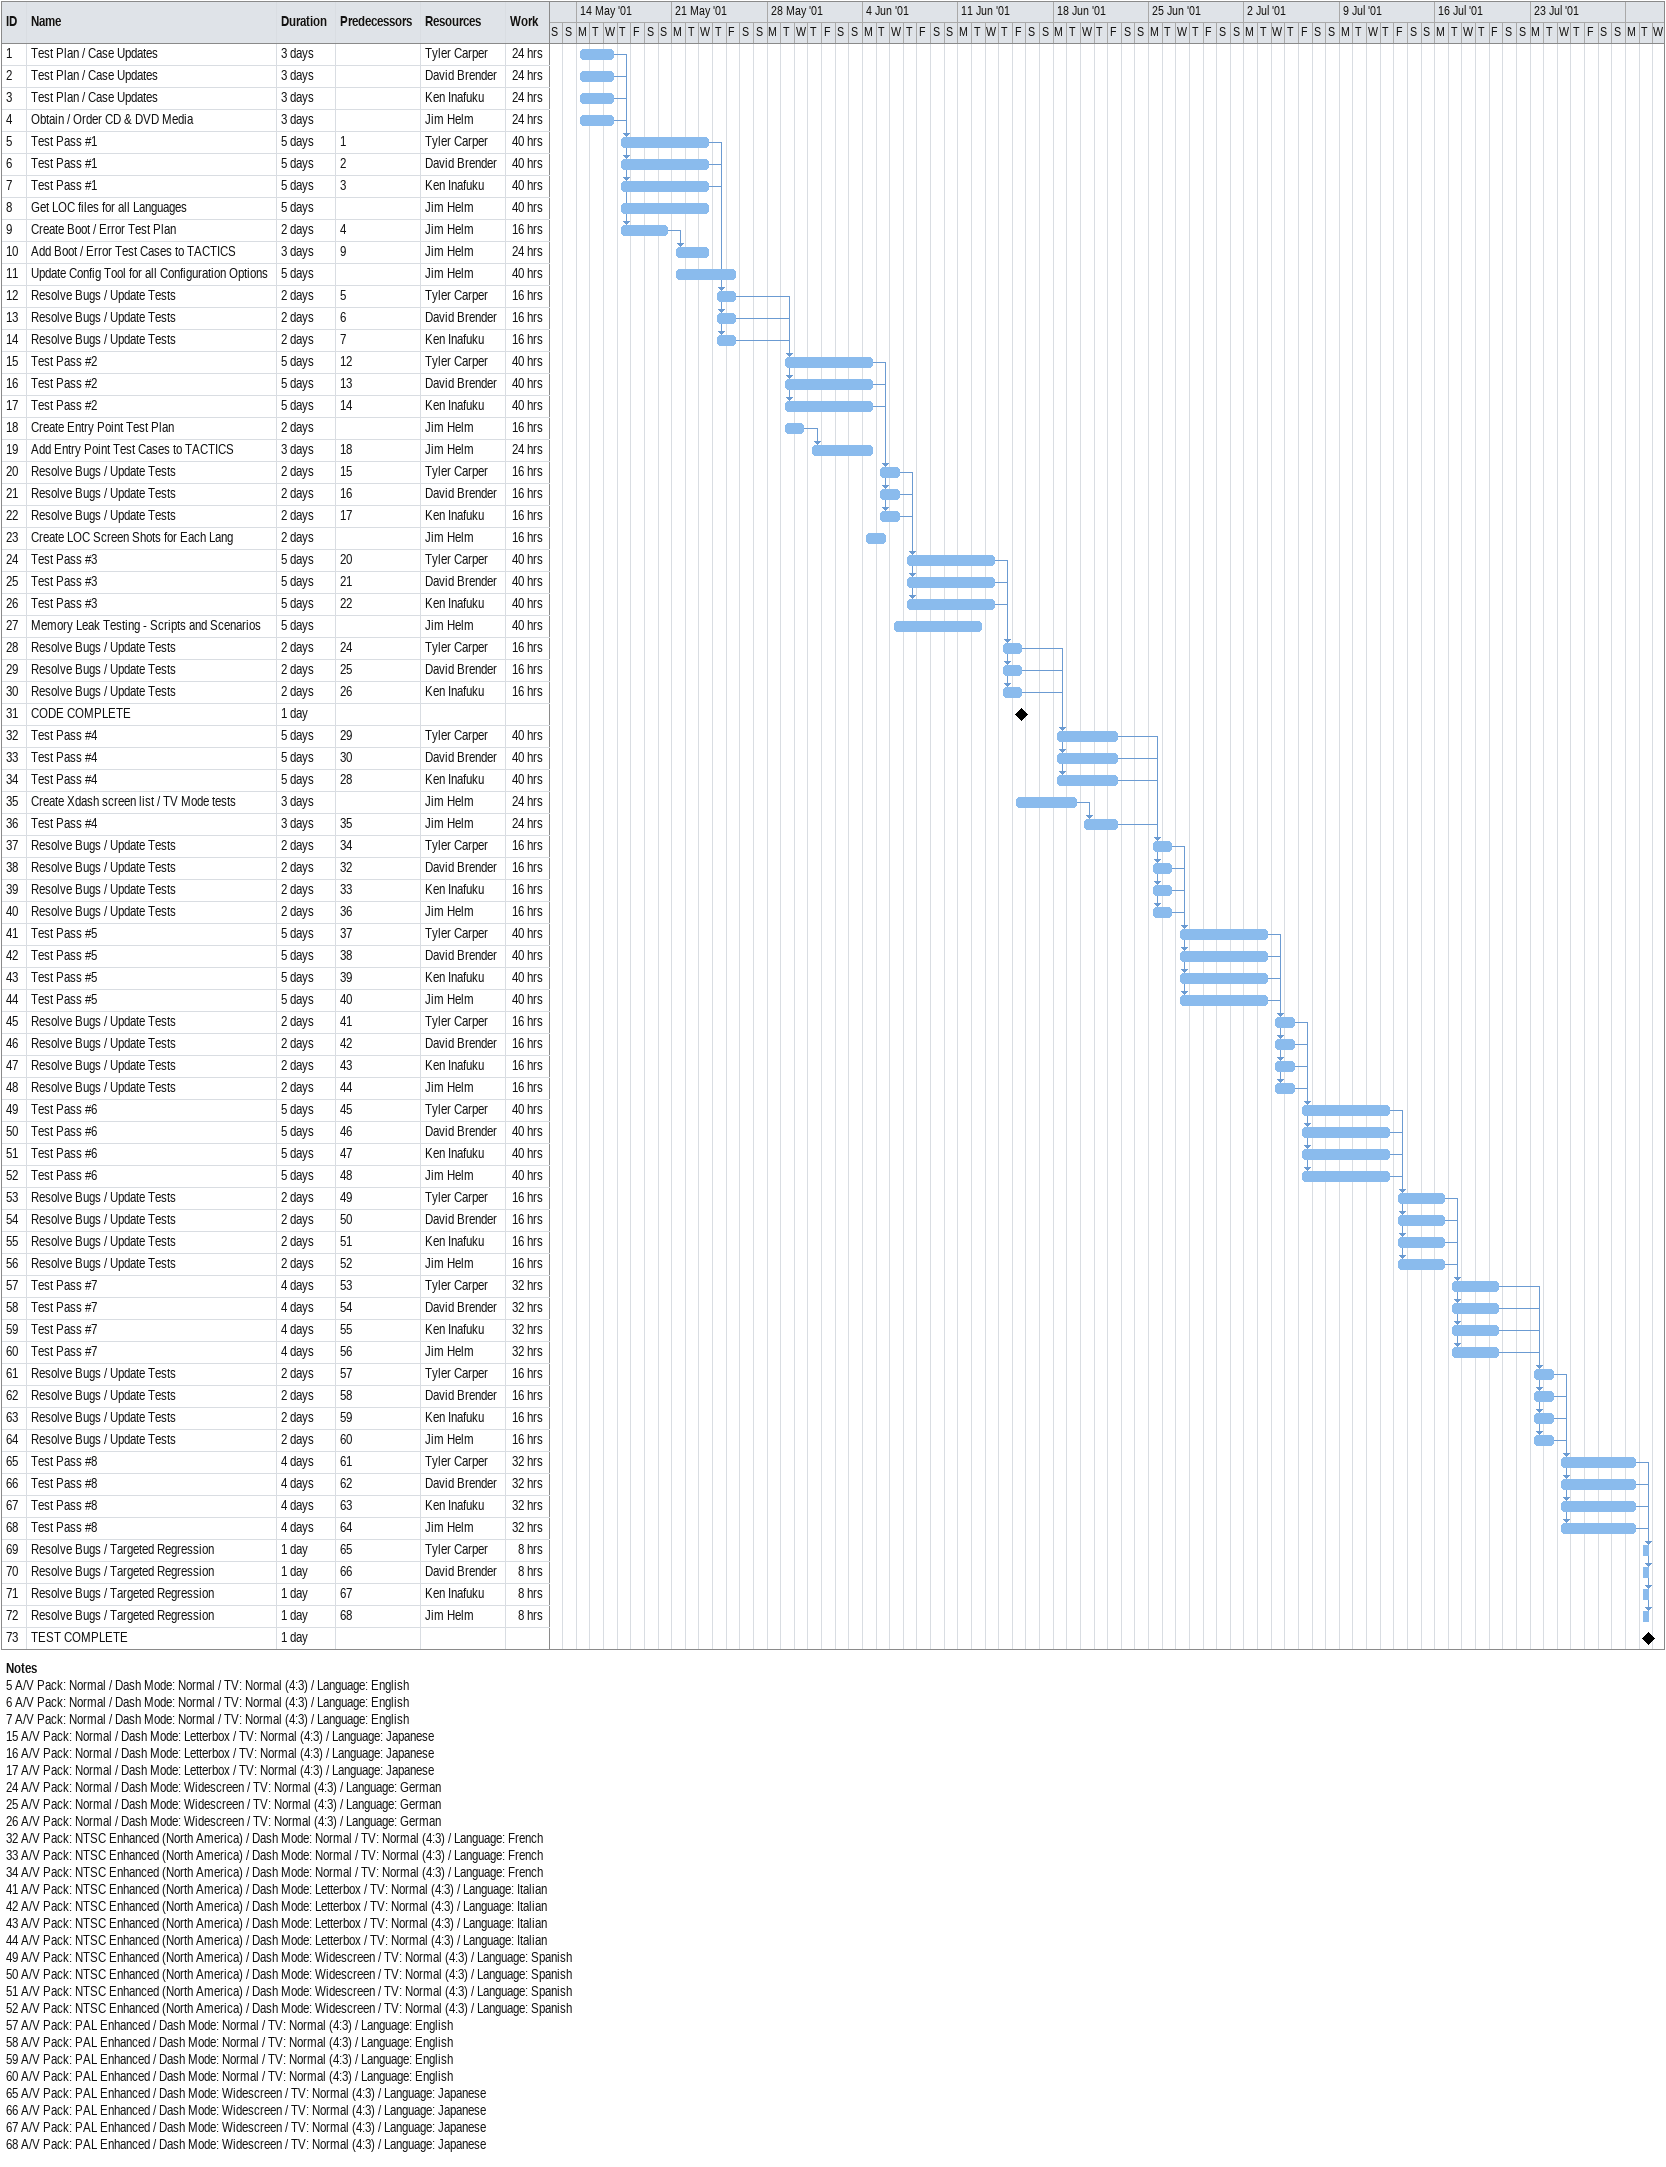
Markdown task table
| ID | Task | Duration | Start | Finish | Predecessors | Resources | Work (h) |
|---|---|---|---|---|---|---|---|
| 1 | Test Plan / Case Updates | 3d | 2001-05-14 | 2001-05-16 |  | Tyler Carper | 24 |
| 2 | Test Plan / Case Updates | 3d | 2001-05-14 | 2001-05-16 |  | David Brender | 24 |
| 3 | Test Plan / Case Updates | 3d | 2001-05-14 | 2001-05-16 |  | Ken Inafuku | 24 |
| 4 | Obtain / Order CD & DVD Media | 3d | 2001-05-14 | 2001-05-16 |  | Jim Helm | 24 |
| 5 | Test Pass #1 | 5d | 2001-05-17 | 2001-05-23 | 1 | Tyler Carper | 40 |
| 6 | Test Pass #1 | 5d | 2001-05-17 | 2001-05-23 | 2 | David Brender | 40 |
| 7 | Test Pass #1 | 5d | 2001-05-17 | 2001-05-23 | 3 | Ken Inafuku | 40 |
| 8 | Get LOC files for all Languages | 5d | 2001-05-17 | 2001-05-23 |  | Jim Helm | 40 |
| 9 | Create Boot / Error Test Plan | 2d | 2001-05-17 | 2001-05-20 | 4 | Jim Helm | 16 |
| 10 | Add Boot / Error Test Cases to TACTICS | 3d | 2001-05-21 | 2001-05-23 | 9 | Jim Helm | 24 |
| 11 | Update Config Tool for all Configuration Options | 5d | 2001-05-21 | 2001-05-25 |  | Jim Helm | 40 |
| 12 | Resolve Bugs / Update Tests | 2d | 2001-05-24 | 2001-05-25 | 5 | Tyler Carper | 16 |
| 13 | Resolve Bugs / Update Tests | 2d | 2001-05-24 | 2001-05-25 | 6 | David Brender | 16 |
| 14 | Resolve Bugs / Update Tests | 2d | 2001-05-24 | 2001-05-25 | 7 | Ken Inafuku | 16 |
| 15 | Test Pass #2 | 5d | 2001-05-29 | 2001-06-04 | 12 | Tyler Carper | 40 |
| 16 | Test Pass #2 | 5d | 2001-05-29 | 2001-06-04 | 13 | David Brender | 40 |
| 17 | Test Pass #2 | 5d | 2001-05-29 | 2001-06-04 | 14 | Ken Inafuku | 40 |
| 18 | Create Entry Point Test Plan | 2d | 2001-05-29 | 2001-05-30 |  | Jim Helm | 16 |
| 19 | Add Entry Point Test Cases to TACTICS | 3d | 2001-05-31 | 2001-06-04 | 18 | Jim Helm | 24 |
| 20 | Resolve Bugs / Update Tests | 2d | 2001-06-05 | 2001-06-06 | 15 | Tyler Carper | 16 |
| 21 | Resolve Bugs / Update Tests | 2d | 2001-06-05 | 2001-06-06 | 16 | David Brender | 16 |
| 22 | Resolve Bugs / Update Tests | 2d | 2001-06-05 | 2001-06-06 | 17 | Ken Inafuku | 16 |
| 23 | Create LOC Screen Shots for Each Lang | 2d | 2001-06-04 | 2001-06-05 |  | Jim Helm | 16 |
| 24 | Test Pass #3 | 5d | 2001-06-07 | 2001-06-13 | 20 | Tyler Carper | 40 |
| 25 | Test Pass #3 | 5d | 2001-06-07 | 2001-06-13 | 21 | David Brender | 40 |
| 26 | Test Pass #3 | 5d | 2001-06-07 | 2001-06-13 | 22 | Ken Inafuku | 40 |
| 27 | Memory Leak Testing - Scripts and Scenarios | 5d | 2001-06-06 | 2001-06-12 |  | Jim Helm | 40 |
| 28 | Resolve Bugs / Update Tests | 2d | 2001-06-14 | 2001-06-15 | 24 | Tyler Carper | 16 |
| 29 | Resolve Bugs / Update Tests | 2d | 2001-06-14 | 2001-06-15 | 25 | David Brender | 16 |
| 30 | Resolve Bugs / Update Tests | 2d | 2001-06-14 | 2001-06-15 | 26 | Ken Inafuku | 16 |
| 31 | CODE COMPLETE | 1d | 2001-06-15 | 2001-06-15 |  |  |  |
| 32 | Test Pass #4 | 5d | 2001-06-18 | 2001-06-22 | 29 | Tyler Carper | 40 |
| 33 | Test Pass #4 | 5d | 2001-06-18 | 2001-06-22 | 30 | David Brender | 40 |
| 34 | Test Pass #4 | 5d | 2001-06-18 | 2001-06-22 | 28 | Ken Inafuku | 40 |
| 35 | Create Xdash screen list / TV Mode tests | 3d | 2001-06-15 | 2001-06-19 |  | Jim Helm | 24 |
| 36 | Test Pass #4 | 3d | 2001-06-20 | 2001-06-22 | 35 | Jim Helm | 24 |
| 37 | Resolve Bugs / Update Tests | 2d | 2001-06-25 | 2001-06-26 | 34 | Tyler Carper | 16 |
| 38 | Resolve Bugs / Update Tests | 2d | 2001-06-25 | 2001-06-26 | 32 | David Brender | 16 |
| 39 | Resolve Bugs / Update Tests | 2d | 2001-06-25 | 2001-06-26 | 33 | Ken Inafuku | 16 |
| 40 | Resolve Bugs / Update Tests | 2d | 2001-06-25 | 2001-06-26 | 36 | Jim Helm | 16 |
| 41 | Test Pass #5 | 5d | 2001-06-27 | 2001-07-03 | 37 | Tyler Carper | 40 |
| 42 | Test Pass #5 | 5d | 2001-06-27 | 2001-07-03 | 38 | David Brender | 40 |
| 43 | Test Pass #5 | 5d | 2001-06-27 | 2001-07-03 | 39 | Ken Inafuku | 40 |
| 44 | Test Pass #5 | 5d | 2001-06-27 | 2001-07-03 | 40 | Jim Helm | 40 |
| 45 | Resolve Bugs / Update Tests | 2d | 2001-07-04 | 2001-07-05 | 41 | Tyler Carper | 16 |
| 46 | Resolve Bugs / Update Tests | 2d | 2001-07-04 | 2001-07-05 | 42 | David Brender | 16 |
| 47 | Resolve Bugs / Update Tests | 2d | 2001-07-04 | 2001-07-05 | 43 | Ken Inafuku | 16 |
| 48 | Resolve Bugs / Update Tests | 2d | 2001-07-04 | 2001-07-05 | 44 | Jim Helm | 16 |
| 49 | Test Pass #6 | 5d | 2001-07-06 | 2001-07-12 | 45 | Tyler Carper | 40 |
| 50 | Test Pass #6 | 5d | 2001-07-06 | 2001-07-12 | 46 | David Brender | 40 |
| 51 | Test Pass #6 | 5d | 2001-07-06 | 2001-07-12 | 47 | Ken Inafuku | 40 |
| 52 | Test Pass #6 | 5d | 2001-07-06 | 2001-07-12 | 48 | Jim Helm | 40 |
| 53 | Resolve Bugs / Update Tests | 2d | 2001-07-13 | 2001-07-16 | 49 | Tyler Carper | 16 |
| 54 | Resolve Bugs / Update Tests | 2d | 2001-07-13 | 2001-07-16 | 50 | David Brender | 16 |
| 55 | Resolve Bugs / Update Tests | 2d | 2001-07-13 | 2001-07-16 | 51 | Ken Inafuku | 16 |
| 56 | Resolve Bugs / Update Tests | 2d | 2001-07-13 | 2001-07-16 | 52 | Jim Helm | 16 |
| 57 | Test Pass #7 | 4d | 2001-07-17 | 2001-07-20 | 53 | Tyler Carper | 32 |
| 58 | Test Pass #7 | 4d | 2001-07-17 | 2001-07-20 | 54 | David Brender | 32 |
| 59 | Test Pass #7 | 4d | 2001-07-17 | 2001-07-20 | 55 | Ken Inafuku | 32 |
| 60 | Test Pass #7 | 4d | 2001-07-17 | 2001-07-20 | 56 | Jim Helm | 32 |
| 61 | Resolve Bugs / Update Tests | 2d | 2001-07-23 | 2001-07-24 | 57 | Tyler Carper | 16 |
| 62 | Resolve Bugs / Update Tests | 2d | 2001-07-23 | 2001-07-24 | 58 | David Brender | 16 |
| 63 | Resolve Bugs / Update Tests | 2d | 2001-07-23 | 2001-07-24 | 59 | Ken Inafuku | 16 |
| 64 | Resolve Bugs / Update Tests | 2d | 2001-07-23 | 2001-07-24 | 60 | Jim Helm | 16 |
| 65 | Test Pass #8 | 4d | 2001-07-25 | 2001-07-30 | 61 | Tyler Carper | 32 |
| 66 | Test Pass #8 | 4d | 2001-07-25 | 2001-07-30 | 62 | David Brender | 32 |
| 67 | Test Pass #8 | 4d | 2001-07-25 | 2001-07-30 | 63 | Ken Inafuku | 32 |
| 68 | Test Pass #8 | 4d | 2001-07-25 | 2001-07-30 | 64 | Jim Helm | 32 |
| 69 | Resolve Bugs / Targeted Regression | 1d | 2001-07-31 | 2001-07-31 | 65 | Tyler Carper | 8 |
| 70 | Resolve Bugs / Targeted Regression | 1d | 2001-07-31 | 2001-07-31 | 66 | David Brender | 8 |
| 71 | Resolve Bugs / Targeted Regression | 1d | 2001-07-31 | 2001-07-31 | 67 | Ken Inafuku | 8 |
| 72 | Resolve Bugs / Targeted Regression | 1d | 2001-07-31 | 2001-07-31 | 68 | Jim Helm | 8 |
| 73 | TEST COMPLETE | 1d | 2001-07-31 | 2001-07-31 |  |  |  |

Notes
- 5: A/V Pack: Normal / Dash Mode: Normal / TV: Normal (4:3) / Language: English
- 6: A/V Pack: Normal / Dash Mode: Normal / TV: Normal (4:3) / Language: English
- 7: A/V Pack: Normal / Dash Mode: Normal / TV: Normal (4:3) / Language: English
- 15: A/V Pack: Normal / Dash Mode: Letterbox / TV: Normal (4:3) / Language: Japanese
- 16: A/V Pack: Normal / Dash Mode: Letterbox / TV: Normal (4:3) / Language: Japanese
- 17: A/V Pack: Normal / Dash Mode: Letterbox / TV: Normal (4:3) / Language: Japanese
- 24: A/V Pack: Normal / Dash Mode: Widescreen / TV: Normal (4:3) / Language: German
- 25: A/V Pack: Normal / Dash Mode: Widescreen / TV: Normal (4:3) / Language: German
- 26: A/V Pack: Normal / Dash Mode: Widescreen / TV: Normal (4:3) / Language: German
- 32: A/V Pack: NTSC Enhanced (North America) / Dash Mode: Normal / TV: Normal (4:3) / Language: French
- 33: A/V Pack: NTSC Enhanced (North America) / Dash Mode: Normal / TV: Normal (4:3) / Language: French
- 34: A/V Pack: NTSC Enhanced (North America) / Dash Mode: Normal / TV: Normal (4:3) / Language: French
- 41: A/V Pack: NTSC Enhanced (North America) / Dash Mode: Letterbox / TV: Normal (4:3) / Language: Italian
- 42: A/V Pack: NTSC Enhanced (North America) / Dash Mode: Letterbox / TV: Normal (4:3) / Language: Italian
- 43: A/V Pack: NTSC Enhanced (North America) / Dash Mode: Letterbox / TV: Normal (4:3) / Language: Italian
- 44: A/V Pack: NTSC Enhanced (North America) / Dash Mode: Letterbox / TV: Normal (4:3) / Language: Italian
- 49: A/V Pack: NTSC Enhanced (North America) / Dash Mode: Widescreen / TV: Normal (4:3) / Language: Spanish
- 50: A/V Pack: NTSC Enhanced (North America) / Dash Mode: Widescreen / TV: Normal (4:3) / Language: Spanish
- 51: A/V Pack: NTSC Enhanced (North America) / Dash Mode: Widescreen / TV: Normal (4:3) / Language: Spanish
- 52: A/V Pack: NTSC Enhanced (North America) / Dash Mode: Widescreen / TV: Normal (4:3) / Language: Spanish
- 57: A/V Pack: PAL Enhanced / Dash Mode: Normal / TV: Normal (4:3) / Language: English
- 58: A/V Pack: PAL Enhanced / Dash Mode: Normal / TV: Normal (4:3) / Language: English
- 59: A/V Pack: PAL Enhanced / Dash Mode: Normal / TV: Normal (4:3) / Language: English
- 60: A/V Pack: PAL Enhanced / Dash Mode: Normal / TV: Normal (4:3) / Language: English
- 65: A/V Pack: PAL Enhanced / Dash Mode: Widescreen / TV: Normal (4:3) / Language: Japanese
- 66: A/V Pack: PAL Enhanced / Dash Mode: Widescreen / TV: Normal (4:3) / Language: Japanese
- 67: A/V Pack: PAL Enhanced / Dash Mode: Widescreen / TV: Normal (4:3) / Language: Japanese
- 68: A/V Pack: PAL Enhanced / Dash Mode: Widescreen / TV: Normal (4:3) / Language: Japanese
